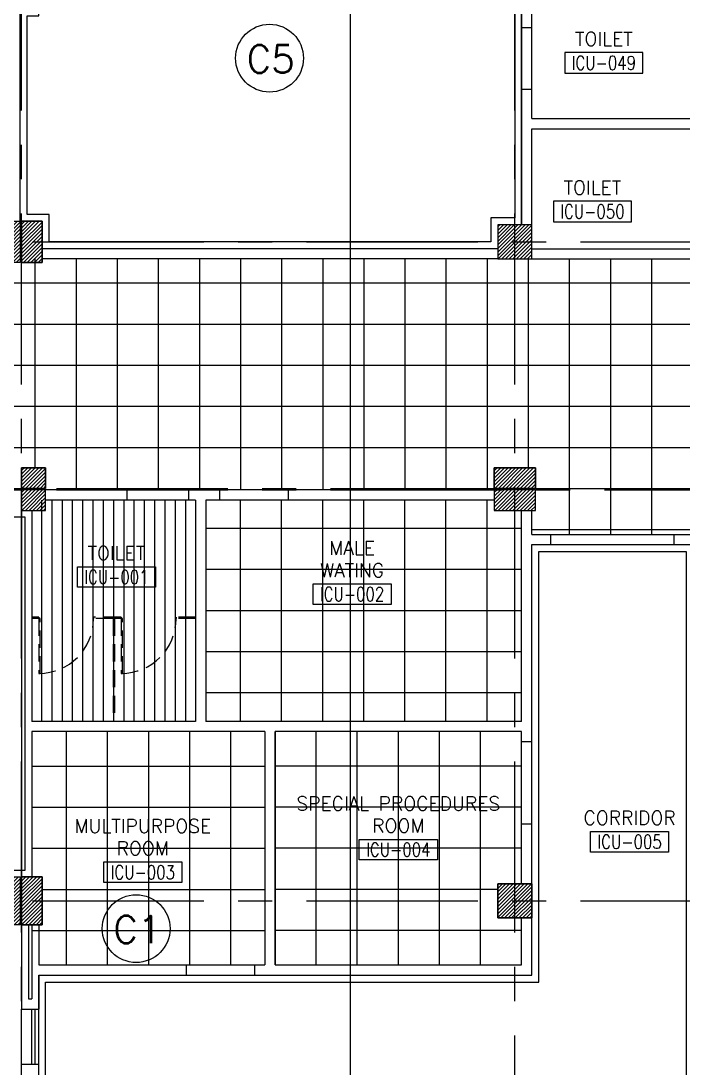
# Model space of a CAD drawing. Extents: x 275967.8 to 276060, y 57291.9 to 57371.4.
# Drawn here: x 276020.37 to 276030.03, y 57317.92 to 57333.21 of the extents above; entities that cross this region are included whole.
import ezdxf
from ezdxf.enums import TextEntityAlignment as Align

# ---------------------------------------------------------------- set-up
doc = ezdxf.new("R2010")
doc.units = 0
doc.header["$MEASUREMENT"] = 0
doc.linetypes.add('CENTERX2', pattern=[4, 2.5, -0.5, 0.5, -0.5])
doc.linetypes.add('HIDDEN', pattern=[0.375, 0.25, -0.125])
doc.layers.get('0').update_dxf_attribs({"linetype": 'CONTINUOUS'})
for name, color, linetype in [('AXES', 11, 'CENTERX2'), ('CEILING', 4, 'CONTINUOUS'), ('CEILING-MARKER', 6, 'CONTINUOUS'), ('COL', 5, 'CONTINUOUS'), ('HAT', 8, 'CONTINUOUS'), ('INSUL', 4, 'CONTINUOUS'), ('PART', 9, 'CONTINUOUS'), ('RM-BOX', 11, 'CONTINUOUS'), ('RM-NAME', 11, 'CONTINUOUS'), ('RM-NO', 11, 'CONTINUOUS'), ('SUNI-FUR', 11, 'CONTINUOUS'), ('TXT', 2, 'CONTINUOUS'), ('WALL', 2, 'CONTINUOUS'), ('WIN', 3, 'CONTINUOUS')]:
    doc.layers.add(name, color=color, linetype=linetype)
doc.styles.add('ROMANS', font='ROMANS.shx', dxfattribs={"width": 0.6})

# ---------------------------------------------------------------- blocks, each defined once
blk = doc.blocks.new('*X50')
at = {"color": 0}
for p, q in [((73379, 149535), (73834, 149990)), ((73379, 149588), (73781, 149990)), ((73379, 149641), (73728, 149990)), ((73379, 149694), (73675, 149990)), ((73379, 149747), (73622, 149990)), ((73379, 149800), (73569, 149990)), ((73379, 149853), (73516, 149990)), ((73379, 149906), (73463, 149990)), ((73379, 149959), (73410, 149990)), ((73387, 149490), (73879, 149982)), ((73440, 149490), (73879, 149929)), ((73493, 149490), (73879, 149876)), ((73546, 149490), (73879, 149822)), ((73599, 149490), (73879, 149769)), ((73653, 149490), (73879, 149716)), ((73706, 149490), (73879, 149663)), ((73759, 149490), (73879, 149610)), ((73812, 149490), (73879, 149557)), ((73865, 149490), (73879, 149504))]:
    blk.add_line(p, q, dxfattribs=at)
blk = doc.blocks.new('COL50')
at = {"layer": 'COL'}
blk.add_lwpolyline([(-250, 250), (-250, -250), (250, -250), (250, 250)], close=True, dxfattribs=at)
blk = doc.blocks.new('RM1')
at = {"layer": 'RM-BOX'}
blk.add_lwpolyline([(570, -200), (-570, -200), (-570, -500), (570, -500)], close=True, dxfattribs=at)
at = {"layer": 'RM-NAME', "style": 'ROMANS'}
blk.add_attdef('ROOMNAME1', text='', height=200, dxfattribs=at).set_placement((0, 324), align=Align.MIDDLE)
blk = doc.blocks.new('*X97')
at = {"color": 0}
for p, q in [((80579, 132658), (81071, 133150)), ((80579, 132711), (81018, 133150)), ((80579, 132764), (80965, 133150)), ((80579, 132817), (80912, 133150)), ((80579, 132870), (80859, 133150)), ((80579, 132923), (80806, 133150)), ((80579, 132976), (80753, 133150)), ((80579, 133029), (80700, 133150)), ((80579, 133082), (80647, 133150)), ((80579, 133135), (80594, 133150)), ((80624, 132650), (81079, 133105)), ((80677, 132650), (81079, 133052)), ((80730, 132650), (81079, 132999)), ((80783, 132650), (81079, 132946)), ((80836, 132650), (81079, 132892)), ((80890, 132650), (81079, 132839)), ((80943, 132650), (81079, 132786)), ((80996, 132650), (81079, 132733)), ((81049, 132650), (81079, 132680))]:
    blk.add_line(p, q, dxfattribs=at)
blk = doc.blocks.new('C7')
at = {"layer": 'HAT'}
h = blk.add_hatch(dxfattribs=at)
h.set_pattern_fill('ANSI31', color=256, scale=300, style=0)
h.set_pattern_definition([(45, (-248876.182, -51411.005), (-26.5165043, 26.5165043), [])])
h.paths.add_polyline_path([(350, 300), (250, 300), (0, 300), (0, 0), (350, 0)])
at = {"layer": 'COL'}
blk.add_lwpolyline([(0, 300), (0, 0), (350, 0), (350, 300)], close=True, dxfattribs=at)
blk = doc.blocks.new('C5')
at = {"layer": 'HAT', "linetype": 'BYBLOCK'}
h = blk.add_hatch(dxfattribs=at)
h.set_pattern_fill('ANSI31', color=256, scale=300, style=0)
h.set_pattern_definition([(45, (-223356.182, -51411.005), (-26.516504, 26.516504), [])])
h.paths.add_polyline_path([(300, 300), (0, 300), (0, 0), (300, 0)])
h.paths.add_polyline_path([(600, 300), (300, 300), (300, 0), (600, 0)])
at = {"layer": 'COL'}
blk.add_lwpolyline([(600, 300), (0, 300), (0, 0), (600, 0)], close=True, dxfattribs=at)
blk = doc.blocks.new('C5V')
at = {"layer": 'HAT'}
h = blk.add_hatch(dxfattribs=at)
h.set_pattern_fill('ANSI31', color=256, scale=300, style=0)
h.set_pattern_definition([(45, (-249196.182, -54711.005), (-26.5165043, 26.5165043), [])])
h.paths.add_polyline_path([(-20, 600), (-320, 600), (-320, 300), (-20, 300)])
h.paths.add_polyline_path([(-20, 300), (-320, 300), (-320, 0), (-20, 0)])
h = blk.add_hatch(dxfattribs=at)
h.set_pattern_fill('ANSI31', color=256, scale=300, style=0)
h.set_pattern_definition([(45, (-248876.182, -54711.005), (-26.5165043, 26.5165043), [])])
h.paths.add_polyline_path([(300, 600), (0, 600), (0, 300), (300, 300)])
h.paths.add_polyline_path([(300, 300), (0, 300), (0, 0), (300, 0)])
at = {"layer": 'COL'}
for points in [[(-20, 600), (-20, 0), (-320, 0), (-320, 600)], [(300, 600), (300, 0), (0, 0), (0, 600)]]:
    blk.add_lwpolyline(points, close=True, dxfattribs=at)
blk = doc.blocks.new('C11')
at = {"layer": 'HAT'}
h = blk.add_hatch(dxfattribs=at)
h.set_pattern_fill('ANSI31', color=256, scale=300, style=0)
h.set_pattern_definition([(45, (-248556.182, -75061.005), (-26.5165043, 26.5165043), [])])
h.paths.add_polyline_path([(300, 700), (0, 700), (0, 350), (300, 350)])
h.paths.add_polyline_path([(300, 350), (0, 350), (0, 0), (300, 0)])
at = {"layer": 'COL'}
blk.add_lwpolyline([(300, 700), (300, 0), (0, 0), (0, 700)], close=True, dxfattribs=at)
blk = doc.blocks.new('C11D')
at = {"layer": 'COL', "linetype": 'BYBLOCK'}
for p in [(-320, 0), (0, 0)]:
    blk.add_blockref('C11', p, dxfattribs=at)

msp = doc.modelspace()

# ---------------------------------------------------------------- linework, layer by layer
at = {"layer": 'AXES'}
for p, q in [((276027.5755, 57291.8986), (276027.5755, 57370.7113)), ((276020.3755, 57291.8986), (276020.3755, 57370.3613)), ((275968.5355, 57329.9829), (276036.5755, 57329.9829)), ((275968.8855, 57326.3829), (276041.9755, 57326.3829)), ((275968.8855, 57326.3629), (276041.9755, 57326.3629)), ((275968.5355, 57320.3629), (276036.5755, 57320.3629))]:
    msp.add_line(p, q, dxfattribs=at)
at = {"layer": 'CEILING', "linetype": 'BYBLOCK', "ltscale": 0.3}
for p, q in [((276020.5755, 57326.6829), (276020.5755, 57329.7329)), ((276021.1755, 57326.3629), (276021.1755, 57329.7329)), ((276021.7755, 57326.3629), (276021.7755, 57329.7329)), ((276022.3755, 57326.3629), (276022.3755, 57329.7329)), ((276022.9755, 57326.3629), (276022.9755, 57329.7329)), ((276023.5755, 57326.3629), (276023.5755, 57329.7329)), ((276024.1755, 57326.3629), (276024.1755, 57329.7329)), ((276024.7755, 57326.3629), (276024.7755, 57329.7329)), ((276025.3755, 57326.3629), (276025.3755, 57329.7329)), ((276025.9755, 57326.3629), (276025.9755, 57329.7329)), ((276026.5755, 57326.3629), (276026.5755, 57329.7329)), ((276027.1755, 57326.3629), (276027.1755, 57329.7329)), ((276027.7755, 57326.6829), (276027.7755, 57329.7329)), ((276028.3755, 57325.7129), (276028.3755, 57329.7329)), ((276028.9755, 57325.7129), (276028.9755, 57329.7329)), ((276029.5755, 57325.7129), (276029.5755, 57329.7329)), ((276005.5355, 57329.3829), (276053.5351, 57329.3829)), ((276005.5355, 57328.7829), (276053.5351, 57328.7829)), ((276005.5355, 57328.1829), (276053.5351, 57328.1829)), ((276005.5355, 57327.5829), (276053.5351, 57327.5829)), ((276005.5355, 57326.9829), (276053.5351, 57326.9829)), ((276027.8255, 57326.3829), (276030.1755, 57326.3829)), ((276020.6655, 57326.2129), (276020.6655, 57322.9829)), ((276020.8155, 57326.2129), (276020.8155, 57322.9829)), ((276020.9655, 57326.2129), (276020.9655, 57322.9829)), ((276021.1155, 57326.2129), (276021.1155, 57322.9829)), ((276021.2655, 57326.2129), (276021.2655, 57322.9829)), ((276021.4155, 57326.2129), (276021.4155, 57322.9829)), ((276021.5655, 57326.2129), (276021.5655, 57322.9829)), ((276021.7155, 57326.2129), (276021.7155, 57322.9829)), ((276021.8655, 57326.2129), (276021.8655, 57322.9829)), ((276022.0155, 57326.2129), (276022.0155, 57322.9829)), ((276022.1655, 57326.2129), (276022.1655, 57322.9829)), ((276022.3155, 57326.2129), (276022.3155, 57322.9829)), ((276022.4655, 57326.2129), (276022.4655, 57322.9829)), ((276022.6155, 57326.2129), (276022.6155, 57322.9829)), ((276022.7655, 57326.2129), (276022.7655, 57322.9829)), ((276023.5705, 57322.9829), (276023.5705, 57326.2129)), ((276024.1705, 57322.9829), (276024.1705, 57326.2129)), ((276024.7705, 57322.9829), (276024.7705, 57326.2129)), ((276025.3705, 57322.9829), (276025.3705, 57326.2129)), ((276025.9705, 57322.9829), (276025.9705, 57326.2129)), ((276026.5705, 57322.9829), (276026.5705, 57326.2129)), ((276027.1705, 57322.9829), (276027.1705, 57326.2129)), ((276027.6755, 57325.7979), (276023.0655, 57325.7979)), ((276027.8255, 57325.7829), (276030.1755, 57325.7829)), ((276027.6755, 57325.1979), (276023.0655, 57325.1979)), ((276027.6755, 57324.5979), (276023.0655, 57324.5979)), ((276027.6755, 57323.9979), (276023.0655, 57323.9979)), ((276027.6755, 57323.3979), (276023.0655, 57323.3979)), ((276021.0255, 57322.8329), (276021.0255, 57319.4279)), ((276021.6255, 57322.8329), (276021.6255, 57319.4279)), ((276022.2255, 57322.8329), (276022.2255, 57319.4279)), ((276022.8255, 57322.8329), (276022.8255, 57319.4279)), ((276023.4255, 57322.8329), (276023.4255, 57319.4279)), ((276024.6755, 57319.4279), (276024.6755, 57322.8329)), ((276025.2755, 57319.4279), (276025.2755, 57322.8329)), ((276025.8755, 57319.4279), (276025.8755, 57322.8329)), ((276026.4755, 57319.4279), (276026.4755, 57322.8329)), ((276027.0755, 57319.4279), (276027.0755, 57322.8329)), ((276020.5255, 57322.3304), (276023.9255, 57322.3304)), ((276027.6755, 57322.3304), (276024.0855, 57322.3304)), ((276020.5255, 57321.7304), (276023.9255, 57321.7304)), ((276027.6755, 57321.7304), (276024.0855, 57321.7304)), ((276020.5255, 57321.1304), (276023.9255, 57321.1304)), ((276027.6755, 57321.1304), (276024.0855, 57321.1304)), ((276020.6755, 57320.5304), (276023.9255, 57320.5304)), ((276027.3355, 57320.5304), (276024.0855, 57320.5304)), ((276020.5255, 57319.9304), (276023.9255, 57319.9304)), ((276027.6755, 57319.9304), (276024.0855, 57319.9304))]:
    msp.add_line(p, q, dxfattribs=at)
for points in [[(276020.6255, 57340.5579), (276027.6755, 57340.5579), (276027.6755, 57336.2329), (276027.3255, 57336.2329), (276027.3255, 57335.7329), (276027.6755, 57335.7329), (276027.6755, 57330.2329), (276027.3255, 57330.2329), (276027.3255, 57329.8829), (276020.6755, 57329.8829), (276020.6755, 57330.2829), (276020.3555, 57330.2829), (276020.3555, 57333.3829), (276020.5255, 57333.3829), (276020.5255, 57335.5329), (276020.6755, 57335.5329), (276020.6755, 57336.2329), (276020.6255, 57336.2329)], [(276020.7255, 57340.4579), (276027.5755, 57340.4579), (276027.5755, 57336.3329), (276027.2255, 57336.3329), (276027.2255, 57335.6329), (276027.5755, 57335.6329), (276027.5755, 57330.3329), (276027.2255, 57330.3329), (276027.2255, 57329.9829), (276020.7755, 57329.9829), (276020.7755, 57330.3829), (276020.4555, 57330.3829), (276020.4555, 57333.2829), (276020.6255, 57333.2829), (276020.6255, 57335.4329), (276020.7755, 57335.4329), (276020.7755, 57336.3329), (276020.7255, 57336.3329)], [(276020.4255, 57325.9629), (276019.9055, 57325.9629), (276019.9055, 57326.4329), (276018.9305, 57326.4329), (276018.9305, 57325.1129), (276018.5805, 57325.1129), (276018.5805, 57326.4329), (276017.8805, 57326.4329), (276017.8805, 57324.4829), (276015.7305, 57324.4829), (276015.7305, 57320.7129), (276015.9055, 57320.7129), (276015.9055, 57320.5129), (276019.9555, 57320.5129), (276019.9555, 57320.8129), (276020.4255, 57320.8129)]]:
    msp.add_lwpolyline(points, close=True, dxfattribs=at)
for points in [[(276020.6255, 57306.3129), (276020.6255, 57312.8129), (276020.6725, 57312.8159), (276020.6755, 57313.5129), (276020.6255, 57313.5129), (276020.6255, 57314.0129), (276025.3255, 57314.0129), (276025.3255, 57311.3129), (276027.8255, 57311.3129), (276027.8255, 57317.2779), (276020.6255, 57317.2779), (276020.6255, 57319.2779), (276027.8255, 57319.2779), (276027.8255, 57325.5629), (276030.1755, 57325.5629), (276030.1755, 57308.6129), (276032.7255, 57308.6129), (276032.7255, 57309.2129), (276033.7255, 57309.2129), (276033.7255, 57308.6129), (276042.9755, 57308.6129), (276042.9755, 57325.5629), (276045.3255, 57325.5629)], [(276020.7255, 57306.4129), (276020.7255, 57312.7191), (276020.7721, 57312.7221), (276020.7759, 57313.6129), (276020.7255, 57313.6129), (276020.7255, 57313.9129), (276025.2255, 57313.9129), (276025.2255, 57311.2129), (276027.9255, 57311.2129), (276027.9255, 57317.3779), (276020.7255, 57317.3779), (276020.7255, 57319.1779), (276027.9255, 57319.1779), (276027.9255, 57325.4629), (276030.0755, 57325.4629), (276030.0755, 57308.5129), (276032.8255, 57308.5129), (276032.8255, 57309.1129), (276033.6255, 57309.1129), (276033.6255, 57308.5129), (276043.0755, 57308.5129)]]:
    msp.add_lwpolyline(points, dxfattribs=at)
at = {"layer": 'CEILING-MARKER', "color": 2}
for centre in [(276023.9946, 57332.6644), (276022.0476, 57319.9576)]:
    msp.add_circle(centre, 0.4949, dxfattribs=at)
at = {"layer": 'INSUL'}
for p, q in [((276020.4755, 57320.0129), (276020.4755, 57318.9311)), ((276020.5255, 57320.0129), (276020.5255, 57318.9311)), ((276020.4755, 57318.9311), (276020.5255, 57318.9311))]:
    msp.add_line(p, q, dxfattribs=at)
at = {"layer": 'PART', "color": 11, "linetype": 'HIDDEN'}
for p, q in [((276020.6255, 57324.5029), (276020.5255, 57324.5029)), ((276020.6255, 57324.5029), (276020.6255, 57324.4829)), ((276021.8305, 57324.5029), (276021.4255, 57324.5029)), ((276021.4255, 57324.5029), (276021.4255, 57324.4829)), ((276021.8305, 57324.5029), (276021.8305, 57324.4829)), ((276021.8305, 57324.4829), (276021.8305, 57324.5029)), ((276022.9155, 57324.5029), (276022.6305, 57324.5029)), ((276022.6305, 57324.5029), (276022.6305, 57324.4829)), ((276020.6455, 57324.4829), (276020.5255, 57324.4829)), ((276020.6255, 57324.4829), (276020.6255, 57323.6829)), ((276020.6455, 57324.4829), (276020.6255, 57324.4829)), ((276020.6455, 57323.6829), (276020.6455, 57324.4829)), ((276021.7105, 57324.4829), (276021.4255, 57324.4829)), ((276021.7105, 57324.4829), (276021.7105, 57322.9829)), ((276021.7305, 57324.4829), (276021.7305, 57322.9829)), ((276021.8305, 57324.4829), (276021.7305, 57324.4829)), ((276021.8305, 57324.4829), (276021.8305, 57323.6829)), ((276021.8505, 57324.4829), (276021.8305, 57324.4829)), ((276021.8505, 57323.6829), (276021.8505, 57324.4829)), ((276022.9155, 57324.4829), (276022.6305, 57324.4829)), ((276020.6255, 57323.6829), (276020.6455, 57323.6829)), ((276021.8305, 57323.6829), (276021.8505, 57323.6829))]:
    msp.add_line(p, q, dxfattribs=at)
for centre in [(276020.6255, 57324.4829), (276021.8305, 57324.4829)]:
    msp.add_arc(centre, 0.8, 270, 0, dxfattribs=at)
at = {"layer": 'SUNI-FUR', "linetype": 'CONTINUOUS'}
msp.add_line((276025.1755, 57298.7629), (276025.1755, 57357.5829), dxfattribs=at)
at = {"layer": 'WALL'}
for p, q in [((276027.6755, 57333.1079), (276027.6755, 57335.7329)), ((276027.8255, 57333.1079), (276027.8255, 57333.5329)), ((276027.6755, 57330.2329), (276027.6755, 57333.1079)), ((276027.8255, 57331.7829), (276027.8255, 57333.1079)), ((276027.8255, 57330.2329), (276027.8255, 57331.6329)), ((276027.3255, 57329.8829), (276020.6755, 57329.8829)), ((276027.3255, 57329.7329), (276020.6755, 57329.7329)), ((276020.3755, 57326.1129), (276020.3755, 57320.6129)), ((276020.5255, 57326.0629), (276020.5255, 57322.9829)), ((276027.6755, 57322.9829), (276027.6755, 57326.0629)), ((276027.8255, 57325.7129), (276027.8255, 57326.0629)), ((276027.8255, 57325.7129), (276028.1005, 57325.7129)), ((276027.8255, 57325.5629), (276028.1005, 57325.5629)), ((276027.8255, 57322.6829), (276027.8255, 57325.5629)), ((276028.1005, 57325.7129), (276030.1755, 57325.7129)), ((276028.1005, 57325.5629), (276030.1755, 57325.5629)), ((276020.5255, 57322.8329), (276020.5255, 57320.7129)), ((276024.0755, 57319.4279), (276024.0755, 57322.8329)), ((276027.6755, 57322.6829), (276027.6755, 57322.8329)), ((276027.6755, 57320.6129), (276027.6755, 57322.6829)), ((276027.8255, 57319.2779), (276027.8255, 57322.6829)), ((276027.6755, 57319.4279), (276027.6755, 57320.1129)), ((276020.3755, 57320.0129), (276020.3755, 57318.7811)), ((276020.6255, 57320.0129), (276020.6255, 57319.4279)), ((276020.6255, 57319.2779), (276020.6255, 57318.7811)), ((276020.3755, 57318.7811), (276020.6255, 57318.7811)), ((276020.3755, 57317.9811), (276020.6255, 57317.9811)), ((276020.3755, 57315.4623), (276020.3755, 57317.9811)), ((276020.6255, 57317.2779), (276020.6255, 57317.9811))]:
    msp.add_line(p, q, dxfattribs=at)
at = {"layer": 'WALL', "linetype": 'BYBLOCK'}
for p, q in [((276027.8255, 57333.1079), (276027.6755, 57333.1079)), ((276027.8255, 57332.2079), (276027.6755, 57332.2079)), ((276027.8255, 57331.7829), (276030.2255, 57331.7829)), ((276027.8255, 57331.6329), (276030.2255, 57331.6329)), ((276027.8255, 57329.8829), (276030.2255, 57329.8829)), ((276027.8255, 57329.7329), (276030.3755, 57329.7329)), ((276021.9155, 57326.3629), (276020.7255, 57326.3629)), ((276023.2655, 57326.3629), (276021.9155, 57326.3629)), ((276021.9155, 57326.2129), (276021.9155, 57326.3629)), ((276022.8155, 57326.2129), (276022.8155, 57326.3629)), ((276027.2755, 57326.3629), (276023.2655, 57326.3629)), ((276023.2655, 57326.3629), (276023.2655, 57326.2129)), ((276024.2655, 57326.3629), (276024.2655, 57326.2129)), ((276021.9155, 57326.2129), (276020.7255, 57326.2129)), ((276021.9155, 57326.2129), (276020.7255, 57326.2129)), ((276022.9155, 57326.2129), (276021.9155, 57326.2129)), ((276022.9155, 57326.2129), (276022.8155, 57326.2129)), ((276022.9155, 57326.2129), (276022.9155, 57326.0629)), ((276022.9155, 57326.2129), (276022.9155, 57322.9829)), ((276023.0655, 57326.2129), (276023.0655, 57322.9829)), ((276023.2655, 57326.2129), (276023.0655, 57326.2129)), ((276027.2755, 57326.2129), (276023.2655, 57326.2129)), ((276028.1005, 57325.5629), (276028.1005, 57325.7129)), ((276029.9005, 57325.5629), (276029.9005, 57325.7129)), ((276022.9155, 57322.9829), (276020.5255, 57322.9829)), ((276027.6755, 57322.9829), (276023.0655, 57322.9829)), ((276023.9255, 57322.8329), (276020.5255, 57322.8329)), ((276023.9255, 57322.8329), (276023.9255, 57319.4279)), ((276027.6755, 57322.8329), (276024.0755, 57322.8329)), ((276024.0755, 57322.8329), (276024.0755, 57319.4279)), ((276027.8255, 57322.6829), (276027.6755, 57322.6829)), ((276027.8255, 57321.4829), (276027.6755, 57321.4829)), ((276020.6255, 57319.4279), (276023.7755, 57319.4279)), ((276022.7755, 57319.4279), (276022.7755, 57319.2779)), ((276023.7755, 57319.4279), (276023.7755, 57319.2779)), ((276023.7755, 57319.4279), (276023.9255, 57319.4279)), ((276024.0755, 57319.4279), (276027.6755, 57319.4279)), ((276020.6255, 57319.2779), (276023.7755, 57319.2779)), ((276023.7755, 57319.2779), (276027.8255, 57319.2779))]:
    msp.add_line(p, q, dxfattribs=at)
at = {"layer": 'WALL', "linetype": 'BYBLOCK', "ltscale": 0.3}
for points in [[(276020.6755, 57330.2829), (276020.3755, 57330.2829), (276020.3755, 57329.6829), (276020.6755, 57329.6829)], [(276027.3255, 57329.7329), (276027.8255, 57329.7329), (276027.8255, 57330.2329), (276027.3255, 57330.2329)], [(276020.3755, 57326.6829), (276020.7255, 57326.6829), (276020.7255, 57326.3829), (276020.3755, 57326.3829)], [(276027.2755, 57326.6829), (276027.8755, 57326.6829), (276027.8755, 57326.3829), (276027.2755, 57326.3829)], [(276020.3755, 57326.0629), (276020.7255, 57326.0629), (276020.7255, 57326.3629), (276020.3755, 57326.3629)], [(276027.8755, 57326.3629), (276027.2755, 57326.3629), (276027.2755, 57326.0629), (276027.8755, 57326.0629)], [(276020.3755, 57320.0129), (276020.6755, 57320.0129), (276020.6755, 57320.7129), (276020.3755, 57320.7129)], [(276027.3255, 57320.6129), (276027.8255, 57320.6129), (276027.8255, 57320.1129), (276027.3255, 57320.1129)]]:
    msp.add_lwpolyline(points, close=True, dxfattribs=at)
at = {"layer": 'WIN'}
for p, q in [((276020.3755, 57317.9811), (276020.3755, 57318.7811)), ((276020.5255, 57317.9811), (276020.5255, 57318.7811)), ((276020.5755, 57317.9811), (276020.5755, 57318.7811)), ((276020.6255, 57317.9811), (276020.6255, 57318.7811))]:
    msp.add_line(p, q, dxfattribs=at)

# ---------------------------------------------------------------- block references
at = {"layer": 'COL', "linetype": 'BYBLOCK', "xscale": 0.001, "yscale": 0.001, "zscale": 0.001}
for name, p in [('C5V', (276020.3755, 57329.6829)), ('C7', (276020.3755, 57326.3829)), ('C5', (276027.2755, 57326.3829)), ('C7', (276020.3755, 57326.0629)), ('C5', (276027.2755, 57326.0629)), ('C11D', (276020.3755, 57320.0129))]:
    msp.add_blockref(name, p, dxfattribs=at)
at = {"layer": 'COL', "xscale": 0.001, "yscale": 0.001, "zscale": 0.001}
for p in [(276027.5755, 57329.9829), (276027.5755, 57320.3629)]:
    msp.add_blockref('COL50', p, dxfattribs=at)
at = {"layer": 'HAT', "xscale": 0.001, "yscale": 0.001, "zscale": 0.001}
for name, p in [('*X50', (275953.9463, 57180.2432)), ('*X97', (275946.7463, 57187.4632))]:
    msp.add_blockref(name, p, dxfattribs=at)
at = {"layer": 'RM-NAME'}
ref = msp.add_blockref('RM1', (276028.875, 57332.9461), dxfattribs=dict(at, xscale=0.001, yscale=0.001, zscale=0.001))
ref.add_attrib('ROOMNO', 'ICU-049', dxfattribs={"layer": 'RM-NO', "height": 0.2, "style": 'ROMANS', "width": 0.8}).set_placement((276028.875, 57332.5961), align=Align.MIDDLE)
ref.add_attrib('ROOMNAME2', 'TOILET', dxfattribs={"height": 0.2, "style": 'ROMANS'}).set_placement((276028.875, 57332.9461), align=Align.MIDDLE)
ref = msp.add_blockref('RM1', (276028.7084, 57330.776), dxfattribs=dict(at, xscale=0.001, yscale=0.001, zscale=0.001))
ref.add_attrib('ROOMNO', 'ICU-050', dxfattribs={"layer": 'RM-NO', "height": 0.2, "style": 'ROMANS', "width": 0.8}).set_placement((276028.7084, 57330.426), align=Align.MIDDLE)
ref.add_attrib('ROOMNAME2', 'TOILET', dxfattribs={"height": 0.2, "style": 'ROMANS'}).set_placement((276028.7084, 57330.776), align=Align.MIDDLE)
ref = msp.add_blockref('RM1', (276025.1997, 57325.1897), dxfattribs=dict(at, xscale=-0.001, yscale=0.001, zscale=0.001))
ref.add_attrib('ROOMNO', 'ICU-002', dxfattribs={"layer": 'RM-NO', "height": 0.2, "style": 'ROMANS', "width": 0.8}).set_placement((276025.1997, 57324.8397), align=Align.MIDDLE)
ref.add_attrib('ROOMNAME2', 'WATING', dxfattribs={"height": 0.2, "style": 'ROMANS'}).set_placement((276025.1997, 57325.1897), align=Align.MIDDLE)
ref.add_attrib('ROOMNAME1', 'MALE', dxfattribs={"height": 0.2, "style": 'ROMANS'}).set_placement((276025.1997, 57325.5135), align=Align.MIDDLE)
ref = msp.add_blockref('RM1', (276021.7589, 57325.4397), dxfattribs=dict(at, xscale=-0.001, yscale=0.001, zscale=0.001))
ref.add_attrib('ROOMNO', 'ICU-001', dxfattribs={"layer": 'RM-NO', "height": 0.2, "style": 'ROMANS', "width": 0.8}).set_placement((276021.7589, 57325.0897), align=Align.MIDDLE)
ref.add_attrib('ROOMNAME2', 'TOILET', dxfattribs={"height": 0.2, "style": 'ROMANS'}).set_placement((276021.7589, 57325.4397), align=Align.MIDDLE)
ref = msp.add_blockref('RM1', (276025.8747, 57321.4602), dxfattribs=dict(at, xscale=-0.001, yscale=0.001, zscale=0.001))
ref.add_attrib('ROOMNO', 'ICU-004', dxfattribs={"layer": 'RM-NO', "height": 0.2, "style": 'ROMANS', "width": 0.8}).set_placement((276025.8747, 57321.1102), align=Align.MIDDLE)
ref.add_attrib('ROOMNAME2', 'ROOM', dxfattribs={"height": 0.2, "style": 'ROMANS'}).set_placement((276025.8747, 57321.4602), align=Align.MIDDLE)
ref.add_attrib('ROOMNAME1', 'SPECIAL PROCEDURES', dxfattribs={"height": 0.2, "style": 'ROMANS'}).set_placement((276025.8747, 57321.784), align=Align.MIDDLE)
ref = msp.add_blockref('RM1', (276029.2508, 57321.5749), dxfattribs=dict(at, xscale=-0.001, yscale=0.001, zscale=0.001))
ref.add_attrib('ROOMNO', 'ICU-005', dxfattribs={"layer": 'RM-NO', "height": 0.2, "style": 'ROMANS', "width": 0.8}).set_placement((276029.2508, 57321.2249), align=Align.MIDDLE)
ref.add_attrib('ROOMNAME2', 'CORRIDOR', dxfattribs={"height": 0.2, "style": 'ROMANS'}).set_placement((276029.2508, 57321.5749), align=Align.MIDDLE)
ref = msp.add_blockref('RM1', (276022.144, 57321.1311), dxfattribs=dict(at, xscale=-0.001, yscale=0.001, zscale=0.001))
ref.add_attrib('ROOMNO', 'ICU-003', dxfattribs={"layer": 'RM-NO', "height": 0.2, "style": 'ROMANS', "width": 0.8}).set_placement((276022.144, 57320.7811), align=Align.MIDDLE)
ref.add_attrib('ROOMNAME2', 'ROOM', dxfattribs={"height": 0.2, "style": 'ROMANS'}).set_placement((276022.144, 57321.1311), align=Align.MIDDLE)
ref.add_attrib('ROOMNAME1', 'MULTIPURPOSE', dxfattribs={"height": 0.2, "style": 'ROMANS'}).set_placement((276022.144, 57321.4549), align=Align.MIDDLE)

# ---------------------------------------------------------------- texts
at = {"layer": 'TXT', "color": 6, "style": 'ROMANS'}
for s, p in [('C5', (276023.6602, 57332.452)), ('C1', (276021.7132, 57319.7452))]:
    msp.add_text(s, height=0.4, dxfattribs=at).set_placement(p)

doc.saveas('drawing.dxf')
